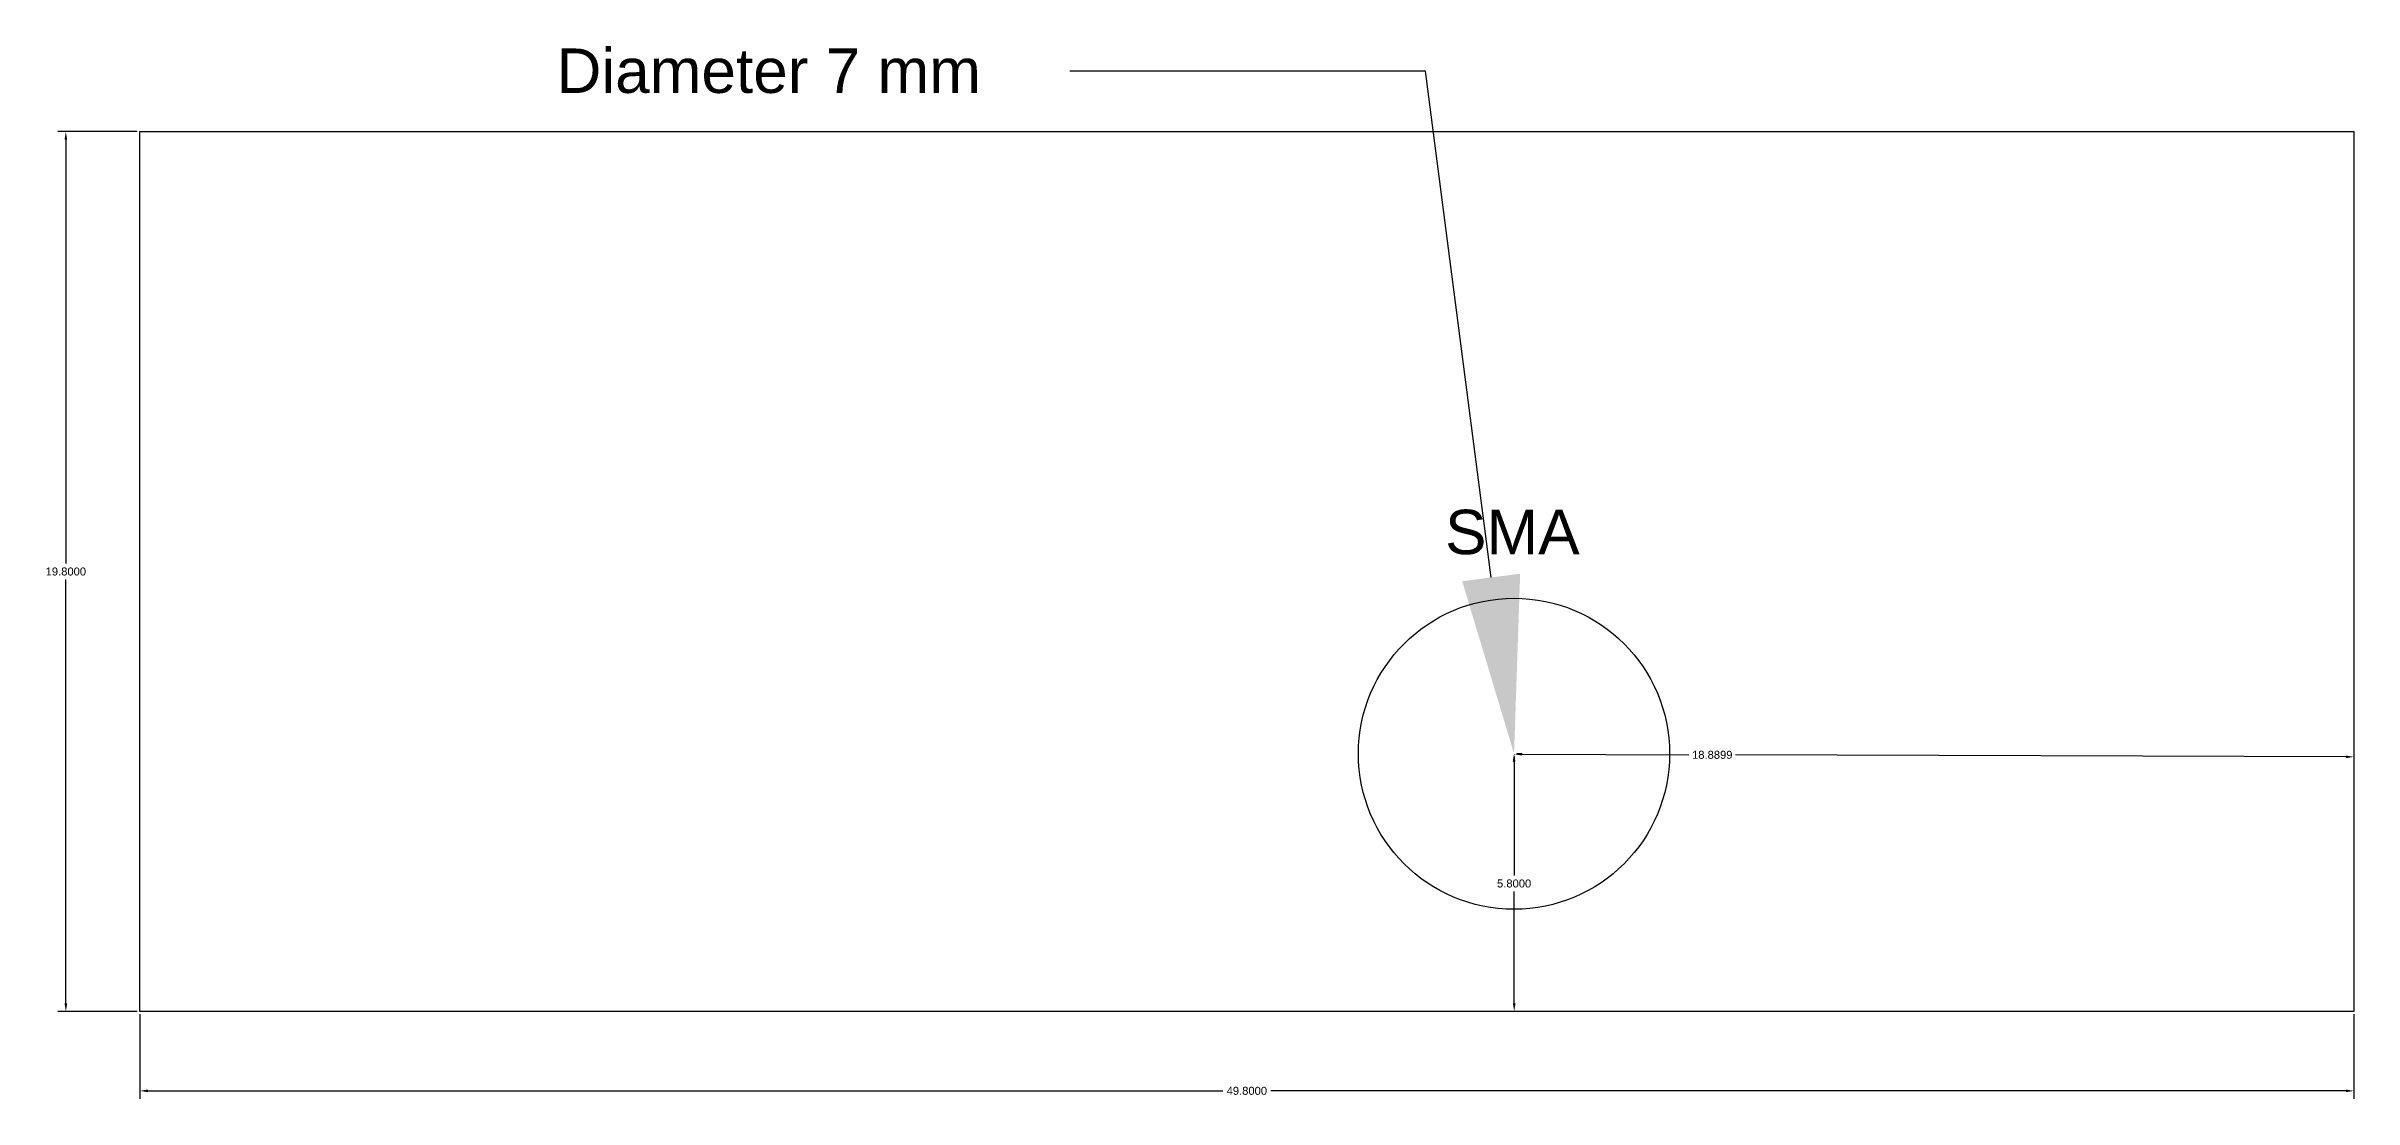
# Model space of a CAD drawing. Header units: millimetres. Extents: x -118 to 92, y -162 to 135.
# Drawn here: x -51.9 to 0, y 28 to 51.7 of the extents above; entities that cross this region are included whole.
import ezdxf
from ezdxf import colors
from ezdxf.entities.mleader import LeaderData, LeaderLine
from ezdxf.math import Vec2, Vec3

# ---------------------------------------------------------------- set-up
doc = ezdxf.new("R2010")
doc.units = ezdxf.units.MM
doc.layers.add('Annotations', color=2, linetype='Continuous', lineweight=25)
doc.layers.add('Dimensions', color=3, linetype='Continuous')
doc.styles.get("Standard").update_dxf_attribs({"font": ''})
doc.styles.get('Standard').set_extended_font_data('Arial')
doc.dimstyles.get("Standard").update_dxf_attribs({"dimtxt": 0.18, "dimasz": 0.18, "dimexe": 0.18, "dimexo": 0.0625, "dimgap": 0.09, "dimtad": 0, "dimtih": 1, "dimtoh": 1, "dimdec": 4, "dimzin": 0, "dimdsep": 46, "dimtxsty": 'Standard', "dimcen": 0.09, "dimadec": 0, "dimazin": 0, "dimtfac": 1, "dimtdec": 4, "dimtofl": 0, "dimtmove": 0, "dimatfit": 3, "dimfxl": 1, "dimtolj": 1, "dimtzin": 0, "dimarcsym": 0})

# ---------------------------------------------------------------- blocks, each defined once
blk = doc.blocks.new('*D41')
at = {"layer": 'Defpoints', "color": 0, "transparency": 16777216}
for p in [(-49.8, 30), (0, 30), (-49.8, 28.213)]:
    blk.add_point(p, dxfattribs=at)
at = {"layer": 'Dimensions', "color": 0, "lineweight": -2, "transparency": 16777216}
for p, q in [((-49.8, 29.938), (-49.8, 28.033)), ((0, 29.938), (0, 28.033)), ((-49.62, 28.213), (-25.438, 28.213)), ((-0.18, 28.213), (-24.362, 28.213))]:
    blk.add_line(p, q, dxfattribs=at)
at = {"layer": 'Dimensions', "color": 0, "transparency": 16777216}
for points in [[(-49.62, 28.243), (-49.62, 28.183), (-49.8, 28.213)], [(-0.18, 28.243), (-0.18, 28.183), (0, 28.213)]]:
    blk.add_solid(points, dxfattribs=at)
at = {"layer": 'Dimensions', "color": 0, "transparency": 16777216, "insert": (-24.9, 28.213), "char_height": 0.18, "attachment_point": 5}
blk.add_mtext('\\A1;49.8000', dxfattribs=at)
blk = doc.blocks.new('*D42')
at = {"layer": 'Defpoints', "color": 0, "transparency": 16777216}
for p in [(-51.464, 49.8), (-49.8, 49.8), (-49.8, 30)]:
    blk.add_point(p, dxfattribs=at)
at = {"layer": 'Dimensions', "color": 0, "lineweight": -2, "transparency": 16777216}
for p, q in [((-49.862, 49.8), (-51.644, 49.8)), ((-51.464, 49.62), (-51.464, 40.081)), ((-51.464, 30.18), (-51.464, 39.719)), ((-49.862, 30), (-51.644, 30))]:
    blk.add_line(p, q, dxfattribs=at)
at = {"layer": 'Dimensions', "color": 0, "transparency": 16777216}
for points in [[(-51.494, 49.62), (-51.434, 49.62), (-51.464, 49.8)], [(-51.494, 30.18), (-51.434, 30.18), (-51.464, 30)]]:
    blk.add_solid(points, dxfattribs=at)
at = {"layer": 'Dimensions', "color": 0, "transparency": 16777216, "insert": (-51.464, 39.9), "char_height": 0.18, "attachment_point": 5}
blk.add_mtext('\\A1;19.8000', dxfattribs=at)
blk = doc.blocks.new('*D47')
at = {"layer": 'Defpoints', "color": 0, "transparency": 16777216}
for p in [(-18.89, 35.802), (-18.886, 30.003), (-18.886, 30.003)]:
    blk.add_point(p, dxfattribs=at)
at = {"layer": 'Dimensions', "color": 0, "lineweight": -2, "transparency": 16777216}
for p, q in [((-18.89, 35.623), (-18.888, 33.06)), ((-18.828, 35.803), (-18.71, 35.803)), ((-18.886, 30.183), (-18.888, 32.698)), ((-18.823, 30.003), (-18.706, 30.003))]:
    blk.add_line(p, q, dxfattribs=at)
at = {"layer": 'Dimensions', "color": 0, "transparency": 16777216}
for points in [[(-18.86, 35.623), (-18.92, 35.622), (-18.89, 35.802)], [(-18.856, 30.183), (-18.916, 30.182), (-18.886, 30.003)]]:
    blk.add_solid(points, dxfattribs=at)
at = {"layer": 'Dimensions', "color": 0, "transparency": 16777216, "insert": (-18.888, 32.879), "char_height": 0.18, "attachment_point": 5}
blk.add_mtext('\\A1;5.8000', dxfattribs=at)
blk = doc.blocks.new('*D48')
at = {"layer": 'Defpoints', "color": 0, "transparency": 16777216}
for p in [(-18.89, 35.802), (0, 35.742), (0, 35.729)]:
    blk.add_point(p, dxfattribs=at)
at = {"layer": 'Dimensions', "color": 0, "lineweight": -2, "transparency": 16777216}
for p, q in [((-18.89, 35.74), (-18.891, 35.61)), ((-18.71, 35.789), (-14.957, 35.777)), ((-0.18, 35.73), (-13.905, 35.774)), ((0, 35.679), (-0.001, 35.549))]:
    blk.add_line(p, q, dxfattribs=at)
at = {"layer": 'Dimensions', "color": 0, "transparency": 16777216}
for points in [[(-18.71, 35.819), (-18.71, 35.759), (-18.89, 35.79)], [(-0.18, 35.76), (-0.18, 35.7), (0, 35.729)]]:
    blk.add_solid(points, dxfattribs=at)
at = {"layer": 'Dimensions', "color": 0, "transparency": 16777216, "insert": (-14.431, 35.775), "char_height": 0.18, "attachment_point": 5}
blk.add_mtext('\\A1;18.8899', dxfattribs=at)

msp = doc.modelspace()

# ---------------------------------------------------------------- linework, layer by layer
msp.add_lwpolyline([(-49.8, 49.8), (0, 49.8), (0, 30), (-49.8, 30)], close=True)
msp.add_circle((-18.89, 35.8), 3.5)

# ---------------------------------------------------------------- texts
at = {"layer": 'Annotations', "insert": (-20.44127, 41.29063), "char_height": 1, "attachment_point": 1}
msp.add_mtext_dynamic_manual_height_columns('{\\fArial Unicode MS|b0|i0|c0|p2;SMA}', width=3.466212, gutter_width=12.5, heights=[0], dxfattribs=at)

# ---------------------------------------------------------------- dimensions: what is measured, and where the dimension line sits
at = {"layer": 'Dimensions'}
dim = msp.add_linear_dim(base=(-51.46418, 49.8), p1=(-49.8, 30), p2=(-49.8, 49.8), angle=90, dimstyle='Standard', dxfattribs=at)
dim.commit()
dim.dimension.update_dxf_attribs({"geometry": '*D42', "text_midpoint": (-51.46418, 39.9)})
for base, p2, angle, picture, middle in [((-0.00023, 35.72901), (-0.00018, 35.74175), 359.815747, '*D48', (-14.43091, 35.77541)), ((-18.88599, 30.0025), (-18.88599, 30.0025), 270.039633, '*D47', (-18.88798, 32.87886))]:
    dim = msp.add_linear_dim(base=base, p1=(-18.89, 35.8025), p2=p2, angle=angle, dimstyle='Standard', dxfattribs=at)
    dim.commit()
    dim.dimension.update_dxf_attribs({"geometry": picture, "text_midpoint": middle, "dimtype": 161})
dim = msp.add_linear_dim(base=(-49.8, 28.21275), p1=(0, 30), p2=(-49.8, 30), dimstyle='Standard', dxfattribs=at)
dim.commit()
dim.dimension.update_dxf_attribs({"geometry": '*D41', "text_midpoint": (-24.9, 28.21275)})

# ---------------------------------------------------------------- leaders
ml = msp.add_multileader_mtext('Standard', dxfattribs=at)
ml.set_content('{\\fArial Unicode MS|b0|i0|c0|p2;Diameter 7 mm}', color=256)
ml.set_leader_properties()
ml.build(insert=Vec2(0, 0))
ctx = ml.context
ctx.base_point, ctx.char_height, ctx.plane_origin = Vec3(-42.2125, 51.16458), 1, Vec3(-10, 35.8025)
ctx.text_align_type = 2
notes = []
notes.append((ctx, [(1, (1, 1, 0), (-20.88099, 51.16458), (-1, 0), 8, [(0, [(-18.89, 35.8)], 0, [])])]))
ctx.mtext.insert, ctx.mtext.alignment, ctx.mtext.flow_direction = Vec3(-30.88099, 51.6714), 3, 5
for ctx, leaders in notes:
    for number, flags, end, landing, length, lines in leaders:
        leader = LeaderData()
        leader.index, (leader.has_last_leader_line, leader.has_dogleg_vector, leader.attachment_direction) = number, flags
        leader.last_leader_point, leader.dogleg_vector, leader.dogleg_length = Vec3(end), Vec3(landing), length
        for number, points, colour, breaks in lines:
            line = LeaderLine()
            line.index, line.vertices, line.color, line.breaks = number, Vec3.list(points), colors.encode_raw_color(colour), breaks
            leader.lines.append(line)
        ctx.leaders.append(leader)

doc.saveas('drawing.dxf')
